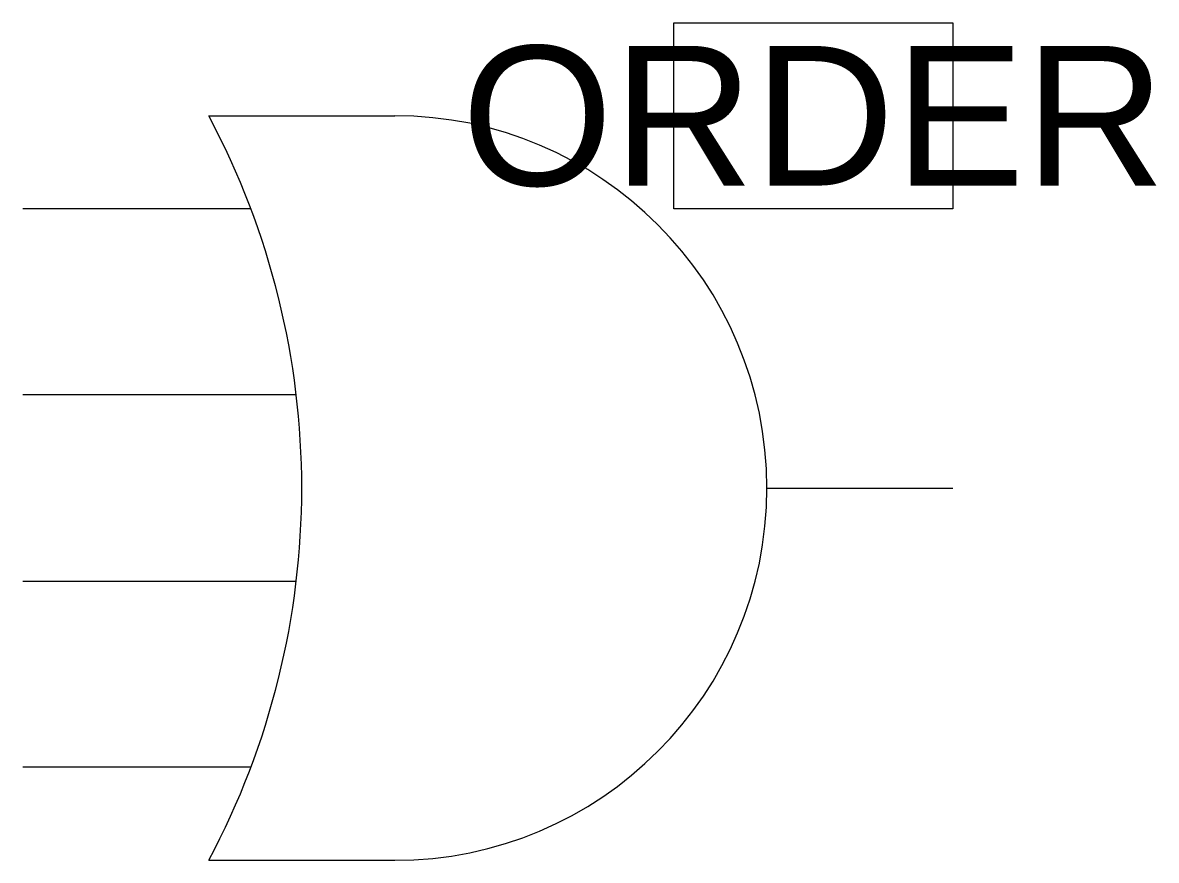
# Model space of a CAD drawing. Header units: inches. Extents: x 0 to 1.22, y -0.7 to 0.2.
import ezdxf
from ezdxf.enums import TextEntityAlignment as Align

# ---------------------------------------------------------------- set-up
doc = ezdxf.new("R2010")
doc.units = ezdxf.units.IN
doc.header["$MEASUREMENT"] = 0
doc.styles.get("Standard").update_dxf_attribs({"font": 'arial.ttf'})

msp = doc.modelspace()

# ---------------------------------------------------------------- linework, layer by layer
for p, q in [((0.2, 0.1), (0.4, 0.1)), ((0.2453, 0), (0, 0)), ((0.2941, -0.2), (0, -0.2)), ((0.8, -0.3), (1, -0.3)), ((0, -0.4), (0.2941, -0.4)), ((0.2453, -0.6), (0, -0.6)), ((0.2, -0.7), (0.4, -0.7))]:
    msp.add_line(p, q)
msp.add_lwpolyline([(0.7, 0.2), (1, 0.2), (1, 0), (0.7, 0)], close=True)
for centre, radius, start, end in [((-0.55, -0.3), 0.85, 331.9275, 28.0725), ((0.4, -0.3), 0.4, 270, 90)]:
    msp.add_arc(centre, radius, start, end)

# ---------------------------------------------------------------- texts
msp.add_attdef('ORDER', text='##', height=0.15).set_placement((0.85, 0.1), align=Align.MIDDLE_CENTER)

doc.saveas('drawing.dxf')
